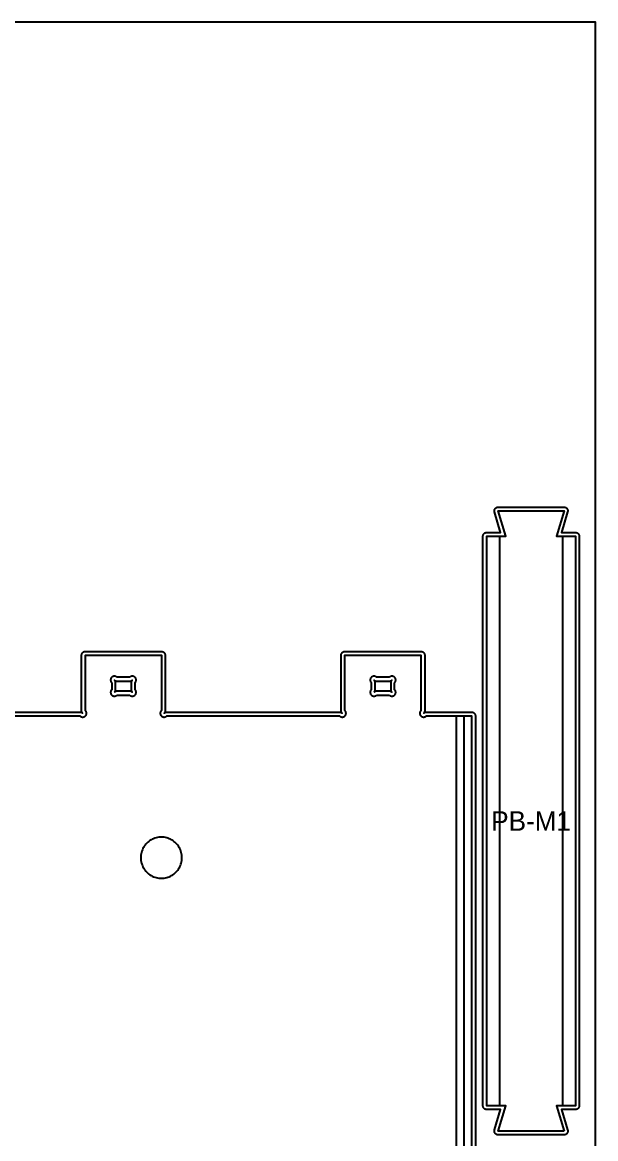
# Model space of a CAD drawing. Header units: millimetres. Extents: x 0 to 8220, y 0 to 2502.
# Drawn here: x 767 to 1220, y 1558 to 2440 of the extents above; entities that cross this region are included whole.
import ezdxf
from ezdxf.enums import TextEntityAlignment as Align

# ---------------------------------------------------------------- set-up
doc = ezdxf.new("R2010")
doc.units = ezdxf.units.MM
for name, color, linetype in [('CAJA_6MM', 30, 'Continuous'), ('CAJA_9_5MM', 3, 'Continuous'), ('CALADO_INTERIOR', 5, 'Continuous'), ('CORTE_EXT', 1, 'Continuous'), ('HOJA', 8, 'Continuous'), ('RANURA_8MM', 4, 'Continuous'), ('TEXTO', 7, 'Continuous'), ('TRAYECTORIA_EXT_FRESA6', 11, 'Continuous'), ('TRAYECTORIA_INT_FRESA6', 150, 'Continuous')]:
    doc.layers.add(name, color=color, linetype=linetype)

msp = doc.modelspace()

# ---------------------------------------------------------------- linework, layer by layer
at = {"layer": 'CAJA_6MM'}
for points in [[(1144, 2034), (1144, 1584), (1134, 1584), (1134, 2034)], [(1204, 1584), (1194, 1584), (1194, 2034), (1204, 2034)]]:
    msp.add_lwpolyline(points, close=True, dxfattribs=at)
at = {"layer": 'CAJA_9_5MM'}
msp.add_lwpolyline([(860.75, 1780), (860.78, 1778.94), (860.89, 1777.88), (861.06, 1776.83), (861.3, 1775.79), (861.61, 1774.78), (861.99, 1773.78), (862.43, 1772.81), (862.93, 1771.88), (863.49, 1770.97), (864.11, 1770.11), (864.78, 1769.29), (865.51, 1768.51), (866.29, 1767.78), (867.11, 1767.11), (867.97, 1766.49), (868.88, 1765.93), (869.81, 1765.43), (870.78, 1764.99), (871.78, 1764.61), (872.79, 1764.3), (873.83, 1764.06), (874.88, 1763.89), (875.94, 1763.78), (877, 1763.75), (878.06, 1763.78), (879.12, 1763.89), (880.17, 1764.06), (881.21, 1764.3), (882.22, 1764.61), (883.22, 1764.99), (884.19, 1765.43), (885.12, 1765.93), (886.03, 1766.49), (886.89, 1767.11), (887.71, 1767.78), (888.49, 1768.51), (889.22, 1769.29), (889.89, 1770.11), (890.51, 1770.97), (891.07, 1771.88), (891.57, 1772.81), (892.01, 1773.78), (892.39, 1774.78), (892.7, 1775.79), (892.94, 1776.83), (893.11, 1777.88), (893.22, 1778.94), (893.25, 1780), (893.22, 1781.06), (893.11, 1782.12), (892.94, 1783.17), (892.7, 1784.21), (892.39, 1785.22), (892.01, 1786.22), (891.57, 1787.19), (891.07, 1788.12), (890.51, 1789.03), (889.89, 1789.89), (889.22, 1790.71), (888.49, 1791.49), (887.71, 1792.22), (886.89, 1792.89), (886.03, 1793.51), (885.12, 1794.07), (884.19, 1794.57), (883.22, 1795.01), (882.22, 1795.39), (881.21, 1795.7), (880.17, 1795.94), (879.12, 1796.11), (878.06, 1796.22), (877, 1796.25), (875.94, 1796.22), (874.88, 1796.11), (873.83, 1795.94), (872.79, 1795.7), (871.78, 1795.39), (870.78, 1795.01), (869.81, 1794.57), (868.88, 1794.07), (867.97, 1793.51), (867.11, 1792.89), (866.29, 1792.22), (865.51, 1791.49), (864.78, 1790.71), (864.11, 1789.89), (863.49, 1789.03), (862.93, 1788.12), (862.43, 1787.19), (861.99, 1786.22), (861.61, 1785.22), (861.3, 1784.21), (861.06, 1783.17), (860.89, 1782.12), (860.78, 1781.06)], close=True, dxfattribs=at)
at = {"layer": 'CALADO_INTERIOR'}
for points in [[(853.21, 1907.75), (853.49, 1907.68), (853.78, 1907.64), (854.08, 1907.62), (854.37, 1907.64), (854.66, 1907.68), (854.95, 1907.75), (855.23, 1907.85), (855.49, 1907.98), (855.75, 1908.13), (855.98, 1908.3), (856.2, 1908.5), (856.4, 1908.72), (856.57, 1908.95), (856.72, 1909.21), (856.85, 1909.47), (856.95, 1909.75), (857.02, 1910.04), (857.06, 1910.33), (857.08, 1910.62), (857.06, 1910.92), (857.02, 1911.21), (856.95, 1911.49), (856.85, 1911.77), (856.72, 1912.04), (856.57, 1912.29), (856.4, 1912.52), (856.2, 1912.74), (856.2, 1918.26), (856.4, 1918.48), (856.57, 1918.71), (856.72, 1918.96), (856.85, 1919.23), (856.95, 1919.51), (857.02, 1919.79), (857.06, 1920.08), (857.08, 1920.38), (857.06, 1920.67), (857.02, 1920.96), (856.95, 1921.25), (856.85, 1921.53), (856.72, 1921.79), (856.57, 1922.05), (856.4, 1922.28), (856.2, 1922.5), (855.98, 1922.7), (855.75, 1922.87), (855.49, 1923.02), (855.23, 1923.15), (854.95, 1923.25), (854.66, 1923.32), (854.37, 1923.36), (854.08, 1923.38), (853.78, 1923.36), (853.49, 1923.32), (853.21, 1923.25), (852.93, 1923.15), (852.66, 1923.02), (852.41, 1922.87), (852.18, 1922.7), (851.96, 1922.5), (842.04, 1922.5), (841.82, 1922.7), (841.59, 1922.87), (841.34, 1923.02), (841.07, 1923.15), (840.79, 1923.25), (840.51, 1923.32), (840.22, 1923.36), (839.92, 1923.38), (839.63, 1923.36), (839.34, 1923.32), (839.05, 1923.25), (838.77, 1923.15), (838.51, 1923.02), (838.25, 1922.87), (838.02, 1922.7), (837.8, 1922.5), (837.6, 1922.28), (837.43, 1922.05), (837.28, 1921.79), (837.15, 1921.53), (837.05, 1921.25), (836.98, 1920.96), (836.94, 1920.67), (836.92, 1920.38), (836.94, 1920.08), (836.98, 1919.79), (837.05, 1919.51), (837.15, 1919.23), (837.28, 1918.96), (837.43, 1918.71), (837.6, 1918.48), (837.8, 1918.26), (837.8, 1912.74), (837.6, 1912.52), (837.43, 1912.29), (837.28, 1912.04), (837.15, 1911.77), (837.05, 1911.49), (836.98, 1911.21), (836.94, 1910.92), (836.92, 1910.62), (836.94, 1910.33), (836.98, 1910.04), (837.05, 1909.75), (837.15, 1909.47), (837.28, 1909.21), (837.43, 1908.95), (837.6, 1908.72), (837.8, 1908.5), (838.02, 1908.3), (838.25, 1908.13), (838.51, 1907.98), (838.77, 1907.85), (839.05, 1907.75), (839.34, 1907.68), (839.63, 1907.64), (839.92, 1907.62), (840.22, 1907.64), (840.51, 1907.68), (840.79, 1907.75), (841.07, 1907.85), (841.34, 1907.98), (841.59, 1908.13), (841.82, 1908.3), (842.04, 1908.5), (851.96, 1908.5), (852.18, 1908.3), (852.41, 1908.13), (852.66, 1907.98), (852.93, 1907.85)], [(1047.04, 1908.5), (1056.96, 1908.5), (1057.18, 1908.3), (1057.41, 1908.13), (1057.66, 1907.98), (1057.93, 1907.85), (1058.21, 1907.75), (1058.49, 1907.68), (1058.78, 1907.64), (1059.08, 1907.62), (1059.37, 1907.64), (1059.66, 1907.68), (1059.95, 1907.75), (1060.23, 1907.85), (1060.49, 1907.98), (1060.75, 1908.13), (1060.98, 1908.3), (1061.2, 1908.5), (1061.4, 1908.72), (1061.57, 1908.95), (1061.72, 1909.21), (1061.85, 1909.47), (1061.95, 1909.75), (1062.02, 1910.04), (1062.06, 1910.33), (1062.08, 1910.62), (1062.06, 1910.92), (1062.02, 1911.21), (1061.95, 1911.49), (1061.85, 1911.77), (1061.72, 1912.04), (1061.57, 1912.29), (1061.4, 1912.52), (1061.2, 1912.74), (1061.2, 1918.26), (1061.4, 1918.48), (1061.57, 1918.71), (1061.72, 1918.96), (1061.85, 1919.23), (1061.95, 1919.51), (1062.02, 1919.79), (1062.06, 1920.08), (1062.08, 1920.38), (1062.06, 1920.67), (1062.02, 1920.96), (1061.95, 1921.25), (1061.85, 1921.53), (1061.72, 1921.79), (1061.57, 1922.05), (1061.4, 1922.28), (1061.2, 1922.5), (1060.98, 1922.7), (1060.75, 1922.87), (1060.49, 1923.02), (1060.23, 1923.15), (1059.95, 1923.25), (1059.66, 1923.32), (1059.37, 1923.36), (1059.08, 1923.38), (1058.78, 1923.36), (1058.49, 1923.32), (1058.21, 1923.25), (1057.93, 1923.15), (1057.66, 1923.02), (1057.41, 1922.87), (1057.18, 1922.7), (1056.96, 1922.5), (1047.04, 1922.5), (1046.82, 1922.7), (1046.59, 1922.87), (1046.34, 1923.02), (1046.07, 1923.15), (1045.79, 1923.25), (1045.51, 1923.32), (1045.22, 1923.36), (1044.92, 1923.38), (1044.63, 1923.36), (1044.34, 1923.32), (1044.05, 1923.25), (1043.77, 1923.15), (1043.51, 1923.02), (1043.25, 1922.87), (1043.02, 1922.7), (1042.8, 1922.5), (1042.6, 1922.28), (1042.43, 1922.05), (1042.28, 1921.79), (1042.15, 1921.53), (1042.05, 1921.25), (1041.98, 1920.96), (1041.94, 1920.67), (1041.92, 1920.38), (1041.94, 1920.08), (1041.98, 1919.79), (1042.05, 1919.51), (1042.15, 1919.23), (1042.28, 1918.96), (1042.43, 1918.71), (1042.6, 1918.48), (1042.8, 1918.26), (1042.8, 1912.74), (1042.6, 1912.52), (1042.43, 1912.29), (1042.28, 1912.04), (1042.15, 1911.77), (1042.05, 1911.49), (1041.98, 1911.21), (1041.94, 1910.92), (1041.92, 1910.62), (1041.94, 1910.33), (1041.98, 1910.04), (1042.05, 1909.75), (1042.15, 1909.47), (1042.28, 1909.21), (1042.43, 1908.95), (1042.6, 1908.72), (1042.8, 1908.5), (1043.02, 1908.3), (1043.25, 1908.13), (1043.51, 1907.98), (1043.77, 1907.85), (1044.05, 1907.75), (1044.34, 1907.68), (1044.63, 1907.64), (1044.92, 1907.62), (1045.22, 1907.64), (1045.51, 1907.68), (1045.79, 1907.75), (1046.07, 1907.85), (1046.34, 1907.98), (1046.59, 1908.13), (1046.82, 1908.3)]]:
    msp.add_lwpolyline(points, close=True, dxfattribs=at)
at = {"layer": 'CORTE_EXT'}
msp.add_lwpolyline([(1195, 1564), (1143, 1564), (1149, 1584), (1134, 1584), (1134, 2034), (1149, 2034), (1143, 2054), (1195, 2054), (1189, 2034), (1204, 2034), (1204, 1584), (1189, 1584)], close=True, dxfattribs=at)
msp.add_lwpolyline([(676.24, 1892), (812.76, 1892), (812.98, 1891.8), (813.21, 1891.63), (813.46, 1891.48), (813.73, 1891.35), (814.01, 1891.25), (814.29, 1891.18), (814.58, 1891.14), (814.88, 1891.12), (815.17, 1891.14), (815.46, 1891.18), (815.75, 1891.25), (816.03, 1891.35), (816.29, 1891.48), (816.55, 1891.63), (816.78, 1891.8), (817, 1892), (817.2, 1892.22), (817.37, 1892.45), (817.52, 1892.71), (817.65, 1892.97), (817.75, 1893.25), (817.82, 1893.54), (817.86, 1893.83), (817.88, 1894.12), (817.86, 1894.42), (817.82, 1894.71), (817.75, 1894.99), (817.65, 1895.27), (817.52, 1895.54), (817.37, 1895.79), (817.2, 1896.02), (817, 1896.24), (817, 1940), (877, 1940), (877, 1896.24), (876.8, 1896.02), (876.63, 1895.79), (876.48, 1895.54), (876.35, 1895.27), (876.25, 1894.99), (876.18, 1894.71), (876.14, 1894.42), (876.12, 1894.12), (876.14, 1893.83), (876.18, 1893.54), (876.25, 1893.25), (876.35, 1892.97), (876.48, 1892.71), (876.63, 1892.45), (876.8, 1892.22), (877, 1892), (877.22, 1891.8), (877.45, 1891.63), (877.71, 1891.48), (877.97, 1891.35), (878.25, 1891.25), (878.54, 1891.18), (878.83, 1891.14), (879.12, 1891.12), (879.42, 1891.14), (879.71, 1891.18), (879.99, 1891.25), (880.27, 1891.35), (880.54, 1891.48), (880.79, 1891.63), (881.02, 1891.8), (881.24, 1892), (1017.76, 1892), (1017.98, 1891.8), (1018.21, 1891.63), (1018.46, 1891.48), (1018.73, 1891.35), (1019.01, 1891.25), (1019.29, 1891.18), (1019.58, 1891.14), (1019.88, 1891.12), (1020.17, 1891.14), (1020.46, 1891.18), (1020.75, 1891.25), (1021.03, 1891.35), (1021.29, 1891.48), (1021.55, 1891.63), (1021.78, 1891.8), (1022, 1892), (1022.2, 1892.22), (1022.37, 1892.45), (1022.52, 1892.71), (1022.65, 1892.97), (1022.75, 1893.25), (1022.82, 1893.54), (1022.86, 1893.83), (1022.88, 1894.12), (1022.86, 1894.42), (1022.82, 1894.71), (1022.75, 1894.99), (1022.65, 1895.27), (1022.52, 1895.54), (1022.37, 1895.79), (1022.2, 1896.02), (1022, 1896.24), (1022, 1940), (1082, 1940), (1082, 1896.24), (1081.8, 1896.02), (1081.63, 1895.79), (1081.48, 1895.54), (1081.35, 1895.27), (1081.25, 1894.99), (1081.18, 1894.71), (1081.14, 1894.42), (1081.12, 1894.12), (1081.14, 1893.83), (1081.18, 1893.54), (1081.25, 1893.25), (1081.35, 1892.97), (1081.48, 1892.71), (1081.63, 1892.45), (1081.8, 1892.22), (1082, 1892), (1082.22, 1891.8), (1082.45, 1891.63), (1082.71, 1891.48), (1082.97, 1891.35), (1083.25, 1891.25), (1083.54, 1891.18), (1083.83, 1891.14), (1084.12, 1891.12), (1084.42, 1891.14), (1084.71, 1891.18), (1084.99, 1891.25), (1085.27, 1891.35), (1085.54, 1891.48), (1085.79, 1891.63), (1086.02, 1891.8), (1086.24, 1892), (1122, 1892), (1122, 58)], dxfattribs=at)
at = {"layer": 'HOJA'}
msp.add_lwpolyline([(0, 0), (1220, 0), (1220, 2440), (0, 2440)], close=True, dxfattribs=at)
at = {"layer": 'RANURA_8MM'}
msp.add_lwpolyline([(1110, 58), (1110, 1892), (1116, 1892), (1116, 58)], close=True, dxfattribs=at)
at = {"layer": 'TRAYECTORIA_EXT_FRESA6'}
msp.add_lwpolyline([(1197.87, 1564.86), (1197.94, 1564.58), (1197.99, 1564.29), (1198, 1563.99), (1197.98, 1563.7), (1197.94, 1563.41), (1197.87, 1563.12), (1197.77, 1562.85), (1197.64, 1562.58), (1197.49, 1562.33), (1197.32, 1562.09), (1197.12, 1561.88), (1196.9, 1561.68), (1196.66, 1561.5), (1196.41, 1561.35), (1196.15, 1561.23), (1195.87, 1561.13), (1195.58, 1561.06), (1195.29, 1561.01), (1195, 1561), (1143, 1561), (1142.71, 1561.01), (1142.42, 1561.06), (1142.13, 1561.13), (1141.85, 1561.23), (1141.59, 1561.35), (1141.34, 1561.5), (1141.1, 1561.68), (1140.88, 1561.88), (1140.68, 1562.09), (1140.51, 1562.33), (1140.36, 1562.58), (1140.23, 1562.85), (1140.13, 1563.12), (1140.06, 1563.41), (1140.02, 1563.7), (1140, 1563.99), (1140.01, 1564.29), (1140.06, 1564.58), (1140.13, 1564.86), (1144.97, 1581), (1134, 1581), (1133.71, 1581.01), (1133.41, 1581.06), (1133.13, 1581.13), (1132.85, 1581.23), (1132.59, 1581.35), (1132.33, 1581.51), (1132.1, 1581.68), (1131.88, 1581.88), (1131.68, 1582.1), (1131.51, 1582.33), (1131.35, 1582.59), (1131.23, 1582.85), (1131.13, 1583.13), (1131.06, 1583.41), (1131.01, 1583.71), (1131, 1584), (1131, 2034), (1131.01, 2034.29), (1131.06, 2034.59), (1131.13, 2034.87), (1131.23, 2035.15), (1131.35, 2035.41), (1131.51, 2035.67), (1131.68, 2035.9), (1131.88, 2036.12), (1132.1, 2036.32), (1132.33, 2036.49), (1132.59, 2036.65), (1132.85, 2036.77), (1133.13, 2036.87), (1133.41, 2036.94), (1133.71, 2036.99), (1134, 2037), (1144.97, 2037), (1140.13, 2053.14), (1140.06, 2053.42), (1140.01, 2053.71), (1140, 2054.01), (1140.02, 2054.3), (1140.06, 2054.59), (1140.13, 2054.88), (1140.23, 2055.15), (1140.36, 2055.42), (1140.51, 2055.67), (1140.68, 2055.91), (1140.88, 2056.12), (1141.1, 2056.32), (1141.34, 2056.5), (1141.59, 2056.65), (1141.85, 2056.77), (1142.13, 2056.87), (1142.42, 2056.94), (1142.71, 2056.99), (1143, 2057), (1195, 2057), (1195.29, 2056.99), (1195.58, 2056.94), (1195.87, 2056.87), (1196.15, 2056.77), (1196.41, 2056.65), (1196.66, 2056.5), (1196.9, 2056.32), (1197.12, 2056.12), (1197.32, 2055.91), (1197.49, 2055.67), (1197.64, 2055.42), (1197.77, 2055.15), (1197.87, 2054.88), (1197.94, 2054.59), (1197.98, 2054.3), (1198, 2054.01), (1197.99, 2053.71), (1197.94, 2053.42), (1197.87, 2053.14), (1193.03, 2037), (1204, 2037), (1204.29, 2036.99), (1204.59, 2036.94), (1204.87, 2036.87), (1205.15, 2036.77), (1205.41, 2036.65), (1205.67, 2036.49), (1205.9, 2036.32), (1206.12, 2036.12), (1206.32, 2035.9), (1206.49, 2035.67), (1206.65, 2035.41), (1206.77, 2035.15), (1206.87, 2034.87), (1206.94, 2034.59), (1206.99, 2034.29), (1207, 2034), (1207, 1584), (1206.99, 1583.71), (1206.94, 1583.41), (1206.87, 1583.13), (1206.77, 1582.85), (1206.65, 1582.59), (1206.49, 1582.33), (1206.32, 1582.1), (1206.12, 1581.88), (1205.9, 1581.68), (1205.67, 1581.51), (1205.41, 1581.35), (1205.15, 1581.23), (1204.87, 1581.13), (1204.59, 1581.06), (1204.29, 1581.01), (1204, 1581), (1193.03, 1581)], close=True, dxfattribs=at)
msp.add_lwpolyline([(676.24, 1895), (812.76, 1895), (813.03, 1894.99), (813.31, 1894.95), (813.58, 1894.89), (813.84, 1894.8), (814.09, 1894.69), (814.33, 1894.55), (814.56, 1894.4), (814.77, 1894.22), (814.83, 1894.17), (814.78, 1894.23), (814.6, 1894.44), (814.45, 1894.67), (814.31, 1894.91), (814.2, 1895.16), (814.11, 1895.42), (814.05, 1895.69), (814.01, 1895.97), (814, 1896.24), (814, 1940), (814.01, 1940.29), (814.06, 1940.59), (814.13, 1940.87), (814.23, 1941.15), (814.35, 1941.41), (814.51, 1941.67), (814.68, 1941.9), (814.88, 1942.12), (815.1, 1942.32), (815.33, 1942.49), (815.59, 1942.65), (815.85, 1942.77), (816.13, 1942.87), (816.41, 1942.94), (816.71, 1942.99), (817, 1943), (877, 1943), (877.29, 1942.99), (877.59, 1942.94), (877.87, 1942.87), (878.15, 1942.77), (878.41, 1942.65), (878.67, 1942.49), (878.9, 1942.32), (879.12, 1942.12), (879.32, 1941.9), (879.49, 1941.67), (879.65, 1941.41), (879.77, 1941.15), (879.87, 1940.87), (879.94, 1940.59), (879.99, 1940.29), (880, 1940), (880, 1896.24), (879.98, 1895.93), (879.93, 1895.62), (879.85, 1895.31), (879.74, 1895.02), (879.59, 1894.74), (879.42, 1894.47), (879.22, 1894.23), (879.17, 1894.17), (879.23, 1894.22), (879.44, 1894.4), (879.67, 1894.55), (879.91, 1894.69), (880.16, 1894.8), (880.42, 1894.89), (880.69, 1894.95), (880.97, 1894.99), (881.24, 1895), (1017.76, 1895), (1018.03, 1894.99), (1018.31, 1894.95), (1018.58, 1894.89), (1018.84, 1894.8), (1019.09, 1894.69), (1019.33, 1894.55), (1019.56, 1894.4), (1019.77, 1894.22), (1019.83, 1894.17), (1019.78, 1894.23), (1019.58, 1894.47), (1019.41, 1894.74), (1019.26, 1895.02), (1019.15, 1895.31), (1019.07, 1895.62), (1019.02, 1895.93), (1019, 1896.24), (1019, 1940), (1019.01, 1940.29), (1019.06, 1940.59), (1019.13, 1940.87), (1019.23, 1941.15), (1019.35, 1941.41), (1019.51, 1941.67), (1019.68, 1941.9), (1019.88, 1942.12), (1020.1, 1942.32), (1020.33, 1942.49), (1020.59, 1942.65), (1020.85, 1942.77), (1021.13, 1942.87), (1021.41, 1942.94), (1021.71, 1942.99), (1022, 1943), (1082, 1943), (1082.29, 1942.99), (1082.59, 1942.94), (1082.87, 1942.87), (1083.15, 1942.77), (1083.41, 1942.65), (1083.67, 1942.49), (1083.9, 1942.32), (1084.12, 1942.12), (1084.32, 1941.9), (1084.49, 1941.67), (1084.65, 1941.41), (1084.77, 1941.15), (1084.87, 1940.87), (1084.94, 1940.59), (1084.99, 1940.29), (1085, 1940), (1085, 1896.24), (1084.98, 1895.93), (1084.93, 1895.62), (1084.85, 1895.31), (1084.74, 1895.02), (1084.59, 1894.74), (1084.42, 1894.47), (1084.22, 1894.23), (1084.17, 1894.17), (1084.23, 1894.22), (1084.44, 1894.4), (1084.67, 1894.55), (1084.91, 1894.69), (1085.16, 1894.8), (1085.42, 1894.89), (1085.69, 1894.95), (1085.97, 1894.99), (1086.24, 1895), (1122, 1895), (1122.29, 1894.99), (1122.59, 1894.94), (1122.87, 1894.87), (1123.15, 1894.77), (1123.41, 1894.65), (1123.67, 1894.49), (1123.9, 1894.32), (1124.12, 1894.12), (1124.32, 1893.9), (1124.49, 1893.67), (1124.65, 1893.41), (1124.77, 1893.15), (1124.87, 1892.87), (1124.94, 1892.59), (1124.99, 1892.29), (1125, 1892), (1125, 58)], dxfattribs=at)
at = {"layer": 'TRAYECTORIA_INT_FRESA6'}
for points in [[(839.97, 1910.67), (840.02, 1910.73), (840.22, 1910.97), (840.39, 1911.24), (840.54, 1911.52), (840.65, 1911.81), (840.73, 1912.12), (840.78, 1912.43), (840.8, 1912.74), (840.8, 1918.26), (840.78, 1918.57), (840.73, 1918.88), (840.65, 1919.19), (840.54, 1919.48), (840.39, 1919.76), (840.22, 1920.03), (840.02, 1920.27), (839.97, 1920.33), (840.03, 1920.28), (840.24, 1920.1), (840.47, 1919.95), (840.71, 1919.81), (840.96, 1919.7), (841.22, 1919.61), (841.49, 1919.55), (841.77, 1919.51), (842.04, 1919.5), (851.96, 1919.5), (852.23, 1919.51), (852.51, 1919.55), (852.78, 1919.61), (853.04, 1919.7), (853.29, 1919.81), (853.53, 1919.95), (853.76, 1920.1), (853.97, 1920.28), (854.03, 1920.33), (853.98, 1920.27), (853.78, 1920.03), (853.61, 1919.76), (853.46, 1919.48), (853.35, 1919.19), (853.27, 1918.88), (853.22, 1918.57), (853.2, 1918.26), (853.2, 1912.74), (853.22, 1912.43), (853.27, 1912.12), (853.35, 1911.81), (853.46, 1911.52), (853.61, 1911.24), (853.78, 1910.97), (853.98, 1910.73), (854.03, 1910.67), (853.97, 1910.72), (853.76, 1910.9), (853.53, 1911.05), (853.29, 1911.19), (853.04, 1911.3), (852.78, 1911.39), (852.51, 1911.45), (852.23, 1911.49), (851.96, 1911.5), (842.04, 1911.5), (841.77, 1911.49), (841.49, 1911.45), (841.22, 1911.39), (840.96, 1911.3), (840.71, 1911.19), (840.47, 1911.05), (840.24, 1910.9), (840.03, 1910.72)], [(1044.97, 1910.67), (1045.02, 1910.73), (1045.22, 1910.97), (1045.39, 1911.24), (1045.54, 1911.52), (1045.65, 1911.81), (1045.73, 1912.12), (1045.78, 1912.43), (1045.8, 1912.74), (1045.8, 1918.26), (1045.78, 1918.57), (1045.73, 1918.88), (1045.65, 1919.19), (1045.54, 1919.48), (1045.39, 1919.76), (1045.22, 1920.03), (1045.02, 1920.27), (1044.97, 1920.33), (1045.03, 1920.28), (1045.24, 1920.1), (1045.47, 1919.95), (1045.71, 1919.81), (1045.96, 1919.7), (1046.22, 1919.61), (1046.49, 1919.55), (1046.77, 1919.51), (1047.04, 1919.5), (1056.96, 1919.5), (1057.23, 1919.51), (1057.51, 1919.55), (1057.78, 1919.61), (1058.04, 1919.7), (1058.29, 1919.81), (1058.53, 1919.95), (1058.76, 1920.1), (1058.97, 1920.28), (1059.03, 1920.33), (1058.98, 1920.27), (1058.78, 1920.03), (1058.61, 1919.76), (1058.46, 1919.48), (1058.35, 1919.19), (1058.27, 1918.88), (1058.22, 1918.57), (1058.2, 1918.26), (1058.2, 1912.74), (1058.22, 1912.43), (1058.27, 1912.12), (1058.35, 1911.81), (1058.46, 1911.52), (1058.61, 1911.24), (1058.78, 1910.97), (1058.98, 1910.73), (1059.03, 1910.67), (1058.97, 1910.72), (1058.76, 1910.9), (1058.53, 1911.05), (1058.29, 1911.19), (1058.04, 1911.3), (1057.78, 1911.39), (1057.51, 1911.45), (1057.23, 1911.49), (1056.96, 1911.5), (1047.04, 1911.5), (1046.77, 1911.49), (1046.49, 1911.45), (1046.22, 1911.39), (1045.96, 1911.3), (1045.71, 1911.19), (1045.47, 1911.05), (1045.24, 1910.9), (1045.03, 1910.72)]]:
    msp.add_lwpolyline(points, close=True, dxfattribs=at)

# ---------------------------------------------------------------- texts
at = {"layer": 'TEXTO'}
msp.add_text('PB-M1', height=15.4, dxfattribs=at).set_placement((1169, 1809), align=Align.MIDDLE_CENTER)

doc.saveas('drawing.dxf')
